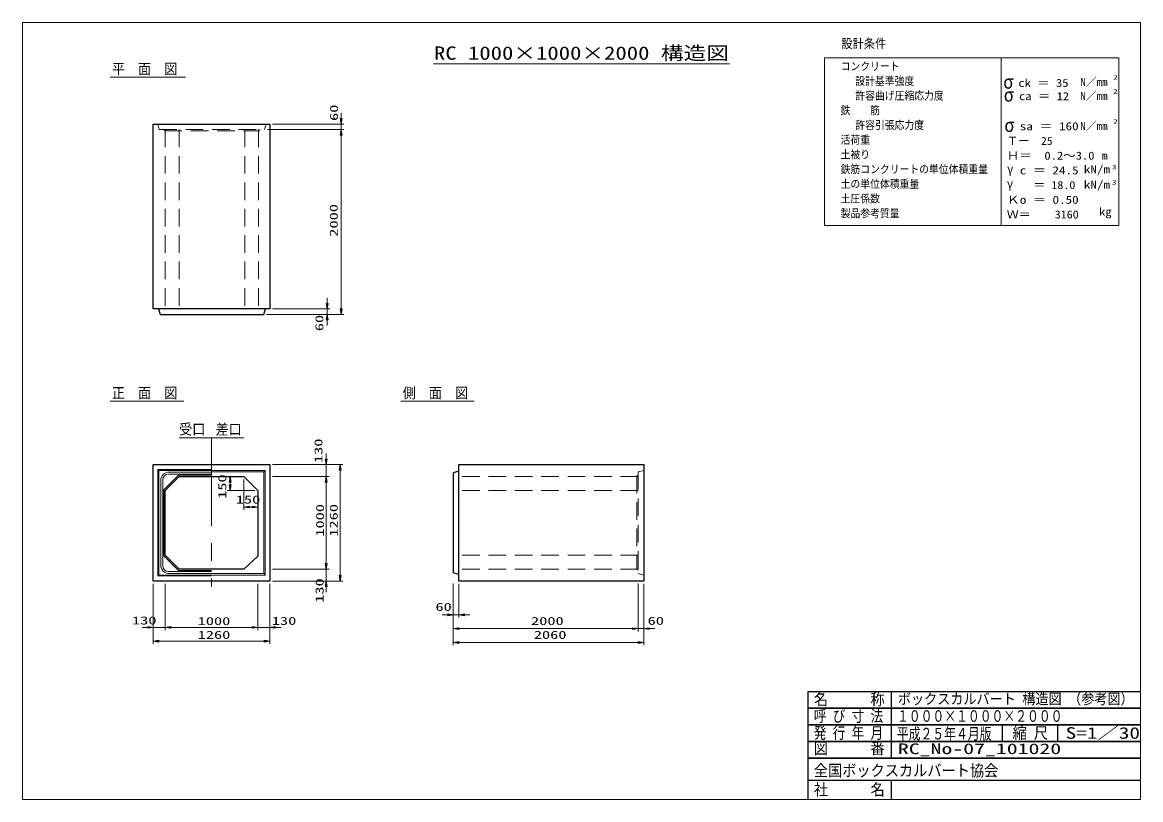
# Model space of a CAD drawing. Units: millimetres on the paper. Extents: x 8 to 412, y 8 to 289.
import ezdxf
from ezdxf.enums import TextEntityAlignment as Align

# ---------------------------------------------------------------- set-up
doc = ezdxf.new("R2010")
doc.units = ezdxf.units.MM
for name, pattern in [('USER1', [9.525, 6.35, -3.175]), ('USER2', [50.8, 31.75, -6.35, 6.35, -6.35]), ('USER3', [1083.763332, 361.244444, -0.01, 361.244444, -0.01, 361.244444, -0.01])]:
    doc.linetypes.add(name, pattern=pattern)
for name, color, linetype, lineweight in [('0_4', 3, 'Continuous', 25), ('BOX', 40, 'Continuous', 13), ('SUNPO', 1, 'USER3', 13), ('TEXT', 2, 'Continuous', 13)]:
    doc.layers.add(name, color=color, linetype=linetype, lineweight=lineweight)
doc.styles.add('ＭＳ ゴシック', font='')
doc.styles.get('ＭＳ ゴシック').set_extended_font_data('MS Gothic')

msp = doc.modelspace()

# ---------------------------------------------------------------- hatches: boundary and pattern name
at = {"layer": 'SUNPO'}
for points in [[(122.953, 253.987), (123.619, 253.987), (123.286, 251.987)], [(122.953, 247.987), (123.619, 247.987), (123.286, 249.987)], [(122.953, 247.987), (123.619, 247.987), (123.286, 249.987)], [(117.953, 187.321), (118.619, 187.321), (118.286, 185.321)], [(117.953, 181.321), (118.619, 181.321), (118.286, 183.321)], [(122.953, 185.321), (123.619, 185.321), (123.286, 183.321)], [(117.601, 131.176), (118.267, 131.176), (117.934, 129.176)], [(122.601, 127.176), (123.267, 127.176), (122.934, 129.176)], [(82.926, 122.843), (83.593, 122.843), (83.26, 124.843)], [(82.926, 121.843), (83.593, 121.843), (83.26, 119.843)], [(117.601, 122.843), (118.267, 122.843), (117.934, 124.843)], [(117.601, 122.843), (118.267, 122.843), (117.934, 124.843)], [(90.223, 114.197), (90.223, 113.53), (88.223, 113.864)], [(91.223, 114.197), (91.223, 113.53), (93.223, 113.864)], [(117.601, 93.509), (118.267, 93.509), (117.934, 91.509)], [(117.601, 93.509), (118.267, 93.509), (117.934, 91.509)], [(122.601, 89.176), (123.267, 89.176), (122.934, 87.176)], [(117.601, 85.176), (118.267, 85.176), (117.934, 87.176)], [(161.757, 75.331), (161.757, 74.664), (163.757, 74.998)], [(167.757, 75.331), (167.757, 74.664), (165.757, 74.998)], [(53.557, 70.8), (53.557, 70.133), (55.557, 70.466)], [(61.89, 70.8), (61.89, 70.133), (59.89, 70.466)], [(61.89, 70.8), (61.89, 70.133), (59.89, 70.466)], [(91.223, 70.8), (91.223, 70.133), (93.223, 70.466)], [(91.223, 70.8), (91.223, 70.133), (93.223, 70.466)], [(99.557, 70.8), (99.557, 70.133), (97.557, 70.466)], [(165.757, 70.331), (165.757, 69.664), (163.757, 69.998)], [(228.423, 70.331), (228.423, 69.664), (230.423, 69.998)], [(228.423, 70.331), (228.423, 69.664), (230.423, 69.998)], [(234.423, 70.331), (234.423, 69.664), (232.423, 69.998)], [(57.557, 65.8), (57.557, 65.133), (55.557, 65.466)], [(95.557, 65.8), (95.557, 65.133), (97.557, 65.466)], [(165.757, 65.331), (165.757, 64.664), (163.757, 64.998)], [(230.423, 65.331), (230.423, 64.664), (232.423, 64.998)]]:
    msp.add_hatch(color=256, dxfattribs=at).paths.add_polyline_path(points)

# ---------------------------------------------------------------- linework, layer by layer
at = {"layer": '0_4', "color": 6, "lineweight": 13}
for p, q in [((411.667, 288.667), (8.333, 288.667)), ((8.333, 288.667), (8.333, 8.333)), ((411.667, 8.333), (411.667, 288.667)), ((297.686, 275.922), (361.347, 275.922)), ((297.686, 215.439), (297.686, 275.922)), ((361.347, 215.439), (361.347, 275.922)), ((361.347, 275.922), (361.347, 215.439)), ((361.347, 275.922), (403.787, 275.922)), ((403.787, 275.922), (403.787, 215.439)), ((361.347, 215.439), (297.686, 215.439)), ((403.787, 215.439), (361.347, 215.439)), ((8.333, 8.333), (411.667, 8.333))]:
    msp.add_line(p, q, dxfattribs=at)
at = {"layer": '0_4'}
for p, q in [((291.667, 47.333), (411.667, 47.333)), ((291.667, 47.333), (291.667, 8.333)), ((321.667, 47.333), (321.667, 23.333)), ((291.667, 41.333), (411.667, 41.333)), ((411.667, 41.333), (291.667, 41.333)), ((291.667, 35.333), (411.667, 35.333)), ((411.667, 35.333), (291.667, 35.333)), ((361.667, 35.333), (361.667, 29.333)), ((381.667, 35.333), (381.667, 29.333)), ((291.667, 29.333), (411.667, 29.333)), ((411.667, 29.333), (291.667, 29.333)), ((291.667, 23.333), (411.667, 23.333)), ((411.667, 23.333), (291.667, 23.333)), ((291.667, 15.333), (411.667, 15.333)), ((321.667, 15.333), (321.667, 8.333))]:
    msp.add_line(p, q, dxfattribs=at)
at = {"layer": 'BOX', "color": 6, "lineweight": 25}
for p, q in [((55.557, 185.321), (55.557, 251.987)), ((55.557, 251.987), (97.557, 251.987)), ((97.557, 251.987), (97.557, 185.321)), ((97.557, 185.321), (55.557, 185.321)), ((57.39, 185.321), (58.057, 183.321)), ((58.057, 183.321), (95.39, 183.321)), ((95.39, 183.321), (96.057, 185.321)), ((55.557, 87.176), (55.557, 129.176)), ((55.557, 129.176), (97.557, 129.176)), ((97.557, 129.176), (97.557, 87.176)), ((165.757, 87.176), (165.757, 129.176)), ((165.757, 129.176), (232.423, 129.176)), ((232.423, 129.176), (232.423, 87.176)), ((165.757, 126.843), (163.757, 126.176)), ((163.757, 126.176), (163.757, 90.176)), ((59.89, 119.843), (64.89, 124.843)), ((64.89, 124.843), (88.223, 124.843)), ((88.223, 124.843), (93.223, 119.843)), ((59.89, 96.509), (59.89, 119.843)), ((93.223, 119.843), (93.223, 96.176)), ((64.89, 91.509), (59.89, 96.509)), ((93.223, 96.176), (88.223, 91.509)), ((88.223, 91.509), (64.89, 91.509)), ((165.757, 89.509), (163.757, 90.176)), ((97.557, 87.176), (55.557, 87.176)), ((232.423, 87.176), (165.757, 87.176))]:
    msp.add_line(p, q, dxfattribs=at)
at = {"layer": 'BOX', "color": 2, "linetype": 'USER1'}
for p, q in [((57.223, 251.987), (57.723, 249.987)), ((96.223, 251.987), (95.723, 249.987)), ((57.723, 249.987), (95.723, 249.987)), ((59.368, 249.987), (59.544, 249.487)), ((59.544, 249.487), (93.79, 249.487)), ((59.89, 249.987), (59.89, 183.321)), ((64.89, 249.987), (64.89, 183.321)), ((88.557, 249.987), (88.557, 183.321)), ((93.557, 249.987), (93.557, 183.321)), ((93.79, 249.487), (94.005, 249.987)), ((230.423, 125.361), (229.923, 125.162)), ((229.923, 125.162), (229.923, 91.282)), ((232.423, 127.009), (230.423, 126.509)), ((230.423, 126.509), (230.423, 89.843)), ((230.423, 124.843), (163.757, 124.843)), ((230.423, 119.843), (163.757, 119.843)), ((230.423, 96.509), (163.757, 96.509)), ((230.423, 91.509), (163.757, 91.509)), ((229.923, 91.282), (230.423, 91.106)), ((232.423, 89.343), (230.423, 89.843))]:
    msp.add_line(p, q, dxfattribs=at)
at = {"layer": 'BOX', "color": 2}
msp.add_line((64.89, 138.878), (88.223, 138.878), dxfattribs=at)
at = {"layer": 'BOX', "color": 2, "linetype": 'USER2'}
msp.add_line((76.557, 138.878), (76.557, 85.036), dxfattribs=at)
at = {"layer": 'BOX'}
for p, q in [((57.223, 127.343), (57.557, 127.009)), ((57.223, 89.009), (57.223, 127.343)), ((57.223, 127.343), (76.557, 127.343)), ((76.557, 127.009), (57.557, 127.009)), ((57.557, 127.009), (57.557, 89.343)), ((64.683, 125.343), (59.39, 120.05)), ((61.023, 125.743), (76.557, 125.743)), ((61.223, 126.476), (76.557, 126.476)), ((76.557, 125.343), (64.683, 125.343)), ((76.557, 127.009), (95.89, 127.009)), ((95.39, 126.509), (76.557, 126.509)), ((95.39, 126.509), (95.89, 127.009)), ((95.39, 89.843), (95.39, 126.509)), ((95.89, 127.009), (95.89, 89.343)), ((58.257, 92.843), (58.257, 123.509)), ((58.99, 92.643), (58.99, 123.709)), ((59.39, 120.05), (59.39, 96.302)), ((59.39, 96.302), (64.683, 91.009)), ((57.223, 89.009), (57.557, 89.343)), ((76.557, 89.009), (57.223, 89.009)), ((57.557, 89.343), (76.557, 89.343)), ((76.557, 90.609), (61.023, 90.609)), ((76.557, 89.876), (61.223, 89.876)), ((64.683, 91.009), (76.557, 91.009)), ((76.557, 89.843), (95.39, 89.843)), ((95.89, 89.343), (76.557, 89.343)), ((95.39, 89.843), (95.89, 89.343))]:
    msp.add_line(p, q, dxfattribs=at)
for centre, radius, start, end in [((61.223, 123.509), 2.967, 90, 180), ((61.023, 123.709), 2.033, 90, 180), ((61.223, 92.843), 2.967, 180, 270), ((61.023, 92.643), 2.033, 180, 270)]:
    msp.add_arc(centre, radius, start, end, dxfattribs=at)
at = {"layer": 'SUNPO'}
for p, q in [((123.286, 253.987), (123.286, 255.987)), ((98.557, 251.987), (124.286, 251.987)), ((123.286, 249.987), (123.286, 251.987)), ((96.723, 249.987), (124.286, 249.987)), ((96.723, 249.987), (124.286, 249.987)), ((123.286, 247.987), (123.286, 185.321)), ((123.286, 247.987), (123.286, 245.987)), ((118.286, 187.321), (118.286, 189.321)), ((96.39, 183.321), (119.286, 183.321)), ((96.39, 183.321), (124.286, 183.321)), ((98.557, 185.321), (119.286, 185.321)), ((118.286, 185.321), (118.286, 183.321)), ((118.286, 181.321), (118.286, 179.321)), ((98.557, 129.176), (123.934, 129.176)), ((122.934, 127.176), (122.934, 89.176)), ((55.557, 86.176), (55.557, 64.466)), ((97.557, 86.176), (97.557, 64.466)), ((98.557, 87.176), (123.934, 87.176)), ((163.757, 86.343), (163.757, 68.998)), ((163.757, 86.343), (163.757, 63.998)), ((163.757, 86.343), (163.757, 73.998)), ((165.757, 86.176), (165.757, 73.998)), ((230.423, 86.343), (230.423, 68.998)), ((230.423, 86.343), (230.423, 68.998)), ((232.423, 86.176), (232.423, 63.998)), ((232.423, 86.176), (232.423, 68.998)), ((161.757, 74.998), (159.757, 74.998)), ((163.757, 74.998), (165.757, 74.998)), ((167.757, 74.998), (169.757, 74.998)), ((165.757, 69.998), (228.423, 69.998)), ((228.423, 69.998), (226.423, 69.998)), ((230.423, 69.998), (232.423, 69.998)), ((234.423, 69.998), (236.423, 69.998)), ((95.557, 65.466), (57.557, 65.466)), ((165.757, 64.998), (230.423, 64.998))]:
    msp.add_line(p, q, dxfattribs=at)
at = {"layer": 'SUNPO', "linetype": 'Continuous'}
for p, q in [((117.934, 131.176), (117.934, 133.176)), ((98.557, 129.176), (118.934, 129.176)), ((117.934, 129.176), (117.934, 124.843)), ((87.223, 124.843), (82.26, 124.843)), ((83.26, 122.843), (83.26, 121.843)), ((88.223, 123.843), (88.223, 112.864)), ((98.557, 124.843), (118.934, 124.843)), ((98.557, 124.843), (118.934, 124.843)), ((117.934, 122.843), (117.934, 93.509)), ((117.934, 122.843), (117.934, 120.843)), ((92.223, 119.843), (82.26, 119.843)), ((93.223, 118.843), (93.223, 112.864)), ((90.223, 113.864), (91.223, 113.864)), ((117.934, 93.509), (117.934, 95.509)), ((98.557, 91.509), (118.934, 91.509)), ((98.557, 91.509), (118.934, 91.509)), ((117.934, 91.509), (117.934, 87.176)), ((55.557, 86.176), (55.557, 69.466)), ((59.89, 86.176), (59.89, 69.466)), ((59.89, 86.176), (59.89, 69.466)), ((93.223, 86.176), (93.223, 69.466)), ((93.223, 86.176), (93.223, 69.466)), ((97.557, 86.176), (97.557, 69.466)), ((98.557, 87.176), (118.934, 87.176)), ((117.934, 85.176), (117.934, 83.176)), ((53.557, 70.466), (51.557, 70.466)), ((59.89, 70.466), (55.557, 70.466)), ((61.89, 70.466), (63.89, 70.466)), ((91.223, 70.466), (61.89, 70.466)), ((91.223, 70.466), (89.223, 70.466)), ((97.557, 70.466), (93.223, 70.466)), ((99.557, 70.466), (101.557, 70.466))]:
    msp.add_line(p, q, dxfattribs=at)
at = {"layer": 'SUNPO'}
for points in [[(122.953, 253.987), (123.619, 253.987), (123.286, 251.987)], [(122.953, 247.987), (123.619, 247.987), (123.286, 249.987)], [(122.953, 247.987), (123.619, 247.987), (123.286, 249.987)], [(117.953, 187.321), (118.619, 187.321), (118.286, 185.321)], [(117.953, 181.321), (118.619, 181.321), (118.286, 183.321)], [(122.953, 185.321), (123.619, 185.321), (123.286, 183.321)], [(122.601, 127.176), (123.267, 127.176), (122.934, 129.176)], [(122.601, 89.176), (123.267, 89.176), (122.934, 87.176)], [(161.757, 75.331), (161.757, 74.664), (163.757, 74.998)], [(167.757, 75.331), (167.757, 74.664), (165.757, 74.998)], [(165.757, 70.331), (165.757, 69.664), (163.757, 69.998)], [(228.423, 70.331), (228.423, 69.664), (230.423, 69.998)], [(228.423, 70.331), (228.423, 69.664), (230.423, 69.998)], [(234.423, 70.331), (234.423, 69.664), (232.423, 69.998)], [(57.557, 65.8), (57.557, 65.133), (55.557, 65.466)], [(95.557, 65.8), (95.557, 65.133), (97.557, 65.466)], [(165.757, 65.331), (165.757, 64.664), (163.757, 64.998)], [(230.423, 65.331), (230.423, 64.664), (232.423, 64.998)]]:
    msp.add_lwpolyline(points, close=True, dxfattribs=at)
at = {"layer": 'SUNPO', "linetype": 'Continuous'}
for points in [[(117.601, 131.176), (118.267, 131.176), (117.934, 129.176)], [(82.926, 122.843), (83.593, 122.843), (83.26, 124.843)], [(82.926, 121.843), (83.593, 121.843), (83.26, 119.843)], [(117.601, 122.843), (118.267, 122.843), (117.934, 124.843)], [(117.601, 122.843), (118.267, 122.843), (117.934, 124.843)], [(90.223, 114.197), (90.223, 113.53), (88.223, 113.864)], [(91.223, 114.197), (91.223, 113.53), (93.223, 113.864)], [(117.601, 93.509), (118.267, 93.509), (117.934, 91.509)], [(117.601, 93.509), (118.267, 93.509), (117.934, 91.509)], [(117.601, 85.176), (118.267, 85.176), (117.934, 87.176)], [(53.557, 70.8), (53.557, 70.133), (55.557, 70.466)], [(61.89, 70.8), (61.89, 70.133), (59.89, 70.466)], [(61.89, 70.8), (61.89, 70.133), (59.89, 70.466)], [(91.223, 70.8), (91.223, 70.133), (93.223, 70.466)], [(91.223, 70.8), (91.223, 70.133), (93.223, 70.466)], [(99.557, 70.8), (99.557, 70.133), (97.557, 70.466)]]:
    msp.add_lwpolyline(points, close=True, dxfattribs=at)
at = {"layer": 'TEXT', "color": 3}
for p, q in [((156.667, 273.667), (263.333, 273.667)), ((39.973, 268.913), (67.205, 268.913)), ((39.973, 152.048), (66.59, 152.048)), ((144.872, 152.048), (171.334, 152.048))]:
    msp.add_line(p, q, dxfattribs=at)

# ---------------------------------------------------------------- texts
at = {"layer": 'SUNPO', "color": 2, "style": 'ＭＳ ゴシック', "width": 1.5}
for s, p in [('60', (123.04, 253.117)), ('2000', (122.945, 211.368)), ('60', (117.751, 177.285)), ('130', (117.424, 129.732)), ('150', (82.734, 116.817)), ('1000', (117.989, 103.176)), ('1260', (122.945, 103.176)), ('130', (117.833, 79.335))]:
    msp.add_text(s, height=2.886, rotation=90, dxfattribs=at).set_placement(p, align=Align.BOTTOM_LEFT)
for s, p in [('150', (85.306, 114.245)), ('60', (157.331, 75.546)), ('130', (47.88, 70.636)), ('1000', (71.557, 70.411)), ('130', (98.305, 70.5)), ('2000', (191.804, 70.454)), ('60', (233.847, 70.523)), ('1260', (71.557, 65.454)), ('2060', (192.804, 65.454))]:
    msp.add_text(s, height=2.886, dxfattribs=at).set_placement(p, align=Align.BOTTOM_LEFT)
at = {"layer": 'TEXT', "style": 'ＭＳ ゴシック'}
for s, height, width, p in [('設計条件', 3.299, 0.9, (303.718, 278.381)), ('コンクリート', 2.886, 0.9, (303.455, 270.526)), ('平\u3000面\u3000図', 3.848, 0.9, (40.598, 268.798)), ('設計基準強度', 2.886, 0.9, (308.761, 265.221)), ('σ', 4.948, 0.9, (362.124, 263.285)), ('  ck ＝ 35', 2.886, 1.15, (363.051, 264.507)), ('2', 1.649, 1.5, (401.745, 267.504)), ('許容曲げ圧縮応力度', 2.886, 0.9, (308.761, 259.916)), ('σ', 4.948, 0.9, (362.277, 258.615)), ('  ca ＝ 12', 2.886, 1.15, (363.297, 259.737)), ('2', 1.649, 1.5, (401.745, 262.485)), ('鉄\u3000\u3000筋', 2.886, 0.9, (303.455, 254.611)), ('許容引張応力度', 2.886, 0.9, (308.761, 249.306)), ('σ', 4.948, 0.9, (362.507, 247.667)), ('  sa ＝ 160', 2.886, 1.2, (363.373, 248.897)), ('2', 1.649, 1.5, (401.745, 251.589)), ('活荷重', 2.886, 0.9, (303.455, 244.001)), ('Ｔー\u300025', 2.886, 1.05, (363.373, 243.592)), ('土被り', 2.886, 0.9, (303.455, 238.696)), ('Ｈ＝\u30000.2～3.0', 2.886, 1.15, (363.373, 238.287)), ('鉄筋コンクリートの単位体積重量', 2.886, 0.9, (303.455, 233.391)), ('γ', 3.299, 0.9, (363.508, 233.183)), ('  c ＝ 24.5', 2.886, 1.2, (363.373, 232.982)), ('kN/m', 2.886, 1.2, (391.181, 233.362)), ('3', 1.649, 1.5, (401.281, 235.19)), ('土の単位体積重量', 2.886, 0.9, (303.455, 228.086)), ('γ', 3.299, 0.9, (363.443, 227.87)), ('    ＝ 18.0', 2.886, 1.1, (364.355, 227.677)), ('kN/m', 2.886, 1.2, (391.181, 227.812)), ('3', 1.649, 1.5, (401.281, 229.64)), ('土圧係数', 2.886, 0.9, (303.455, 222.781)), ('Ｋo ＝ 0.50', 2.886, 1.2, (363.373, 222.372)), ('   kg', 2.886, 1.15, (389.899, 218.067)), ('製品参考質量', 2.886, 0.9, (303.455, 217.475)), ('Ｗ＝\u3000\u30003160', 2.886, 1.1, (363.373, 217.067)), ('側\u3000面\u3000図', 3.848, 0.9, (145.497, 151.933)), ('正\u3000面\u3000図', 3.848, 0.9, (40.598, 151.933)), ('受口', 3.848, 0.9, (64.85, 138.862)), ('差口', 3.848, 0.9, (78.025, 138.812)), ('名      称', 4.169, 0.9, (293.792, 41.156)), ('ボックスカルバート 構造図 （参考図）', 3.848, 0.9, (324.125, 41.593)), ('呼 び 寸 法', 4.169, 0.8, (293.792, 35.156)), ('１０００×１０００×２０００', 4.169, 0.75, (323.792, 35.156)), ('発 行 年 月', 4.169, 0.8, (293.792, 29.06)), ('平成２５年４月版', 4.169, 0.75, (323.739, 28.78)), ('縮 尺', 4.169, 0.9, (365.492, 29.034)), ('S=1／30', 4.169, 1.35, (384.617, 29.034)), ('図      番', 4.169, 0.9, (293.792, 23.505)), ('RC_No-07_101020', 3.848, 1.5, (324.125, 23.593)), ('全国ボックスカルバート協会', 4.169, 0.9, (293.792, 15.51)), ('社\u3000\u3000\u3000名', 4.169, 0.9, (293.792, 8.656))]:
    msp.add_text(s, height=height, dxfattribs=dict(at, width=width)).set_placement(p, align=Align.BOTTOM_LEFT)
at = {"layer": 'TEXT', "style": 'ＭＳ ゴシック', "width": 1.25}
msp.add_text('RC 1000×1000×2000 構造図', height=4.811, dxfattribs=at).set_placement((210, 273.741), align=Align.BOTTOM_CENTER)
at = {"layer": 'TEXT', "style": 'ＭＳ ゴシック'}
for s, p in [('N／mm', (389.899, 264.878)), ('N／mm', (389.899, 259.86)), ('N／mm', (389.899, 248.963)), ('    m', (389.899, 238.287))]:
    msp.add_text(s, height=2.886, dxfattribs=at).set_placement(p, align=Align.BOTTOM_LEFT)

doc.saveas('drawing.dxf')
